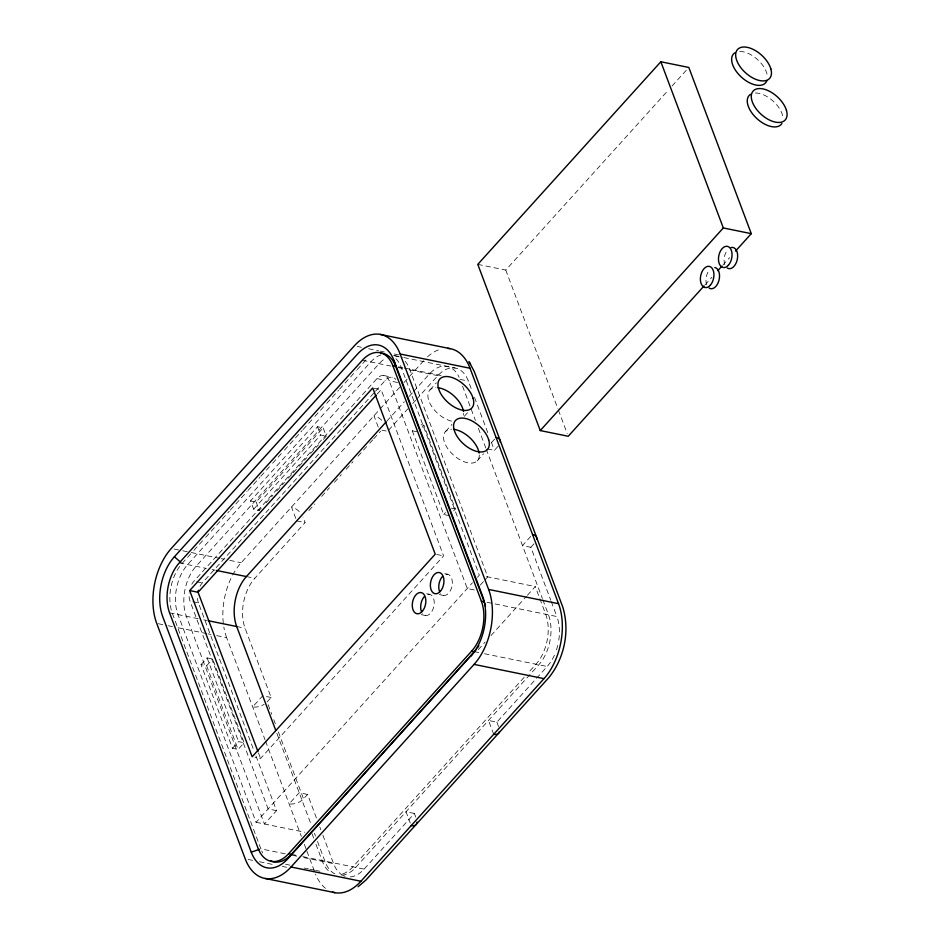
<?xml version="1.0" encoding="UTF-8"?>
<svg xmlns="http://www.w3.org/2000/svg" width="940" height="940" viewBox="0 0 940 940"><rect width="100%" height="100%" fill="white"/><g stroke="black" fill="none" stroke-linecap="round" stroke-linejoin="round"><path stroke-width="0.7" stroke-dasharray="4.7 3.53" d="M182.078 563.448L192.9 551.463M193.887 550.37L204.709 538.397M205.696 537.304L229.313 511.16M230.3 510.068L247.032 491.549M248.019 490.469L259.828 477.391M260.815 476.298L271.637 464.325M272.624 463.232L283.445 451.247M284.432 450.154L302.139 430.555M303.127 429.463L313.96 417.478M314.935 416.397L325.769 404.412M326.744 403.319L338.565 390.253M339.54 389.16L356.272 370.642M357.259 369.549L365.131 360.831A35.99 21.925 -78.5 0 1 368.41 357.694M261.203 508.188L259.264 510.338L253.659 509.198L250.545 500.879L317.555 426.713L323.149 427.853L326.274 436.172L322.385 440.461M250.545 500.879L256.138 502.019L323.149 427.853M253.659 509.198L320.669 435.02L326.274 436.172M397.573 382.486L389.184 380.771A14.394 8.765 -78.5 0 0 376.975 378.597L193.922 581.202A14.394 8.765 -78.5 0 0 190.714 586.454M266.055 502.806L272.858 495.286M276.736 490.986L284.514 482.385M288.392 478.084L292.281 473.784M293.245 472.714L298.109 467.333M299.073 466.264L306.839 457.663M310.729 453.362L318.495 444.761M200.02 586.207A14.394 8.765 -78.5 0 1 202.312 582.918L374.543 392.286M375.518 391.204L385.365 380.312A14.394 8.765 -78.5 0 1 395.893 379.49M377.198 394.036L381.135 389.677L443.61 555.869L260.545 758.486L254.952 757.334M232.65 575.069A53.991 32.877 -78.5 0 1 241.204 562.707L399.653 387.339M403.953 382.58L424.257 360.102M477.79 264.363L505.767 270.074L668.152 90.334M672.088 85.975L686.846 69.642M386.916 421.049L404.318 401.779M409.159 396.433L412.731 392.474M413.718 391.381L429.463 373.956A35.99 21.925 -78.5 0 1 459.12 377.281M308.896 510.549L314.794 504.028M321.668 496.426L329.517 487.731M334.429 482.291L341.302 474.688M346.214 469.248L353.088 461.646M357.999 456.217L368.797 444.256M369.772 443.175L372.722 439.908M373.709 438.827L380.582 431.213M267.101 701.933L271.131 697.48L245.093 628.237A35.99 21.925 -78.5 0 1 254.799 578.276L305.089 522.605L303.009 517.071M388.537 430.25L407.878 408.841M412.719 403.495L415.609 400.276M416.585 399.206L437.864 375.659A35.99 21.925 -78.5 0 1 468.39 381.099L471.962 390.605M429.98 389.912L436.383 382.827M201.042 664.58L207.082 657.906L212.675 659.046L244.142 742.753L238.102 749.439L232.509 748.299L201.042 664.58L206.636 665.72L238.102 749.439M449.32 515.649L443.727 514.509L412.261 430.802L413.988 428.887M206.636 665.72L212.675 659.046M422.166 427.171L423.893 425.256L455.36 508.975L453.632 510.878M445.595 431.46L451.999 424.375M464.337 416.291L467.991 412.237M491.514 442.564L496.085 437.5M477.203 460.87L483.606 453.785M487.425 448.921L494.416 450.342L498.435 445.889M232.509 748.299L238.549 741.613L244.142 742.753M443.727 514.509L445.454 512.606M705.035 284.855L711.921 277.23M722.743 265.245L729.64 257.619M380.994 354.885A35.99 21.925 -78.5 0 0 370.724 361.982L187.671 564.587A35.99 21.925 -78.5 0 0 177.966 614.548L256.056 822.289L472.456 582.777M477.367 577.336L479.341 575.151L401.251 367.411A35.99 21.925 -78.5 0 0 395.74 358.504M255.962 755.971L276.513 810.644L264.446 824.004L186.355 616.264A35.99 21.925 -78.5 0 1 196.061 566.291L379.114 363.686A35.99 21.925 -78.5 0 1 385.846 358.163M480.305 585.091L484.018 580.979M484.946 579.945L487.731 576.866L409.64 369.126A35.99 21.925 -78.5 0 0 404.13 360.22M530.689 536.47L522.464 545.576L530.853 547.292L550.758 600.249M307.568 794.429L299.179 792.714L289.12 803.853A10.798 6.145 -20.6 0 0 303.538 798.883L307.568 794.429L317.262 820.232M530.853 547.292L534.073 543.731M478.237 649.705L485.122 642.079M491.021 635.546L526.435 596.36M527.411 595.267L535.283 586.56L545.694 614.255A35.99 21.925 -78.5 0 1 535.988 664.216L528.115 672.934M524.179 677.293L352.935 866.833A35.99 21.925 -78.5 0 1 340.891 874.388M350.315 876.914A35.99 21.925 -78.5 0 0 364.121 869.112L414.411 813.452L416.079 817.882M493.7 734.305L488.495 720.451L496.884 722.167L535.577 679.35M536.54 678.28L547.174 666.507A35.99 21.925 -78.5 0 0 555.176 653.37M357.188 346.425L361.465 347.306M368.598 348.752L378.597 350.796M380.019 351.078L384.307 351.96M394.295 353.992L398.572 354.862M393.59 355.485L402.426 357.282M403.848 357.576L455.136 368.034M398.454 366.847L402.814 367.728M404.235 368.022L441.412 375.601M459.989 379.384L468.39 381.099M362.335 360.267L390.864 366.083M398.02 367.54L403.73 368.703M409.452 369.866L437.864 375.659M383.884 375.542L392.274 377.257M376.975 378.597L385.365 380.312M374.144 388.255L381.135 389.677M421.096 424.692L423.893 425.256M412.261 430.802L417.853 431.942M381.969 430.179L386.176 431.037M451.165 508.117L455.36 508.975M296.699 520.901L305.089 522.605M436.618 554.447L443.61 555.869M486.509 576.62L535.283 586.56M444.808 573.67L447.605 574.234M474.265 589.944L467.274 588.511L389.184 380.771M487.014 602.293L556.88 616.534A35.99 21.925 -78.5 0 1 558.348 642.643M439.297 594.573L443.492 595.431M426.713 593.704L429.51 594.28M174.135 549.042L181.267 550.488M182.689 550.781L189.833 552.238M191.255 552.532L219.796 558.348M221.229 558.642L224.084 559.218M229.783 560.381L241.204 562.707M179.282 562.872L206.377 568.406M212.099 569.57L214.954 570.145M246.409 576.561L254.799 578.276M421.19 614.619L425.385 615.477M196.719 581.778L202.312 582.918M474.453 651.678L478.742 652.548M484.464 653.723L547.174 666.507M192.829 601.764L198.422 602.904L253.906 750.508M169.576 612.845L198.105 618.661M203.827 619.824L206.683 620.4M236.704 626.522L245.093 628.237M158.143 623.69L166.709 625.441M168.131 625.735L172.42 626.604M178.13 627.767L206.671 633.584M208.093 633.877L210.948 634.453M216.658 635.616L226.646 637.661L264.998 739.674M271.131 697.48L262.73 695.776L252.672 706.904A10.798 6.145 -20.6 0 0 264.152 704.366M414.411 813.452L406.021 811.737L410.275 823.076M276.513 810.644L268.123 808.941L190.033 601.189A14.394 8.765 -78.5 0 1 189.128 592.976M256.056 822.289L304.819 832.241M291.4 854.284L297.181 855.471M302.833 856.622L364.121 869.112M285.231 853.814L260.874 848.855L172.373 613.409A35.99 21.925 -78.5 0 1 180.527 565.281M292.317 855.259L296.676 856.152M303.761 857.597L333.594 863.672A35.99 21.925 -78.5 0 0 341.995 874.87M285.56 864.248L289.908 865.141M304.149 868.043L308.496 868.924M309.859 869.206L314.219 870.087M315.582 870.37L319.929 871.251M248.066 859.43L253.776 860.593M259.487 861.757L273.763 864.659M282.317 866.41L286.606 867.279M505.767 270.074L557.902 408.794M558.419 410.169L567.196 433.516M474.512 397.385L488.295 434.045M491.35 442.2L494.416 450.342M551.275 601.6L556.88 616.534M462.551 386.176L475.429 420.45M478.366 428.264L486.027 448.639M486.238 449.203L542.368 598.533M542.827 599.767L548.49 614.831A35.99 21.925 -78.5 0 1 538.785 664.792L355.731 867.397A35.99 21.925 -78.5 0 1 340.174 875.222M496.884 722.167L498.976 727.701M378.233 427.089L373.967 415.762A10.798 5.957 42.1 0 1 382.803 421.402M317.555 426.713L320.669 435.02M295.759 518.375L291.494 507.048A10.798 5.957 42.1 0 1 301.176 513.757M256.138 502.019L259.264 510.338M319.812 827.012L320.834 829.738M322.878 835.167L333.594 863.672M268.123 704.671L271.719 714.224M273.775 719.688L275.314 723.788M278.393 731.978L303.538 798.883M276.842 733.294L311.422 825.308M314.395 833.216L315.511 836.165M317.485 841.429L325.205 861.968A35.99 21.925 -78.5 0 0 335.169 874M311.998 833.698L313.972 838.974M315.957 844.249L322.408 861.393A35.99 21.925 -78.5 0 0 330.81 872.59M265.503 741.037L301.364 836.436M304.337 844.355L306.464 850.019M306.91 851.193L314.63 871.744M258.488 752.987L260.545 758.486M207.082 657.906L238.549 741.613M557.749 645.404A35.99 21.925 -78.5 0 1 556.151 650.786M345.18 876.327A35.99 21.925 -78.5 0 1 343.558 875.704M724.822 264.739A10.798 6.58 -78.5 0 1 727.736 249.746M706.716 284.773A10.798 6.58 -78.5 0 1 709.63 269.792M739.745 51.453A21.596 11.926 42.1 0 1 766.1 71.275L766.817 73.344A21.596 11.926 42.1 0 1 767.275 75.341M755.361 93.001A21.596 11.926 42.1 0 1 781.716 112.823L782.444 114.903A21.596 11.926 42.1 0 1 783.055 118.781M262.742 852.909A35.99 21.925 -78.5 0 1 261.743 850.959M427.5 356.836A53.991 32.877 -78.5 0 1 439.662 349.469M226.646 637.661A53.991 32.877 -78.5 0 1 223.838 627.039M223.297 623.185A53.991 32.877 -78.5 0 1 232.027 576.244M325.522 888.323A53.991 32.877 -78.5 0 1 315.558 874.177M451.541 421.132A21.596 11.926 42.1 0 1 429.216 401.756L428.499 399.688A21.596 11.926 42.1 0 1 435.984 387.656M463.69 413.436A21.596 11.926 42.1 0 1 463.573 415.174M479.306 454.984A21.596 11.926 42.1 0 1 464.983 462.057A21.596 11.926 42.1 0 1 444.843 443.304L444.115 441.236A21.596 11.926 42.1 0 1 451.611 429.204M394.683 355.861A35.99 21.925 -78.5 0 1 399.688 357.094M198.422 602.904A14.394 8.765 -78.5 0 1 197.412 596.9M445.865 574.305A10.798 6.58 -78.5 0 1 451.705 587.359A10.798 6.58 -78.5 0 1 440.531 593.434M427.759 594.339A10.798 6.58 -78.5 0 1 433.599 607.405A10.798 6.58 -78.5 0 1 422.424 613.479"/><path stroke-width="1.41" d="M470.94 656.073A43.193 26.308 -78.5 0 0 482.584 596.125L394.083 360.678A43.193 26.308 -78.5 0 0 357.459 354.157L174.393 556.762A43.193 26.308 -78.5 0 0 162.749 616.722L251.25 852.169A43.193 26.308 -78.5 0 0 287.887 858.69L474.453 651.678A35.99 21.925 -78.5 0 0 475.993 649.846M735.538 251.086L751.283 233.661L688.82 67.457L660.843 61.758L477.79 264.363L540.253 430.567L568.23 436.266L704.048 285.936M189.692 590.579L372.745 387.962L435.22 554.165L252.155 756.77L189.692 590.579L198.082 592.282L257.971 751.612M198.082 592.282L376.212 395.117M275.808 730.556L236.704 626.522A35.99 21.925 -78.5 0 1 246.409 576.561L386.164 421.884M540.253 430.567L723.318 227.95L751.283 233.661M717.831 270.697L721.767 266.337M288.603 853.72L471.657 651.103A35.99 21.925 -78.5 0 0 481.362 601.142L392.861 365.695A35.99 21.925 -78.5 0 0 362.335 360.267L179.282 562.872A35.99 21.925 -78.5 0 0 169.576 612.845L258.065 848.28A35.99 21.925 -78.5 0 0 288.603 853.72L291.459 854.295M474.453 651.678L291.4 854.284A35.99 21.925 -78.5 0 1 270.826 860.887M291.012 866.997L474.065 664.392A53.991 32.877 -78.5 0 0 488.624 589.439L400.123 353.992A53.991 32.877 -78.5 0 0 354.333 345.849L171.28 548.455A53.991 32.877 -78.5 0 0 156.721 623.396L245.211 858.843A53.991 32.877 -78.5 0 0 291.012 866.997L360.937 881.25L543.99 678.645A53.991 32.877 -78.5 0 0 558.548 603.692L470.047 368.257A53.991 32.877 -78.5 0 0 447.605 348.364M358.093 886.737L365.954 880.028L549.007 677.423C564.564 658.047 570.039 630.646 562.719 606.864L474.218 371.418L469.413 362.394M251.25 852.169L259.499 849.325M380.242 334.405L450.166 348.658M400.123 353.992L470.047 368.257M392.861 365.695L395.658 366.271L484.159 601.718A35.99 21.925 -78.5 0 1 485.534 606.323M488.624 589.439L558.548 603.692M481.362 601.142L484.218 601.729M216.388 570.439L246.409 576.561M471.657 651.103L474.512 651.69M474.065 664.392L543.99 678.645M208.116 620.694L236.704 626.522M265.092 878.442L335.028 892.695M174.393 556.762L180.974 562.496M468.896 361.583L470.564 364.168M660.843 61.758L723.318 227.95M394.083 360.678L395.658 366.271A35.99 21.925 -78.5 0 0 380.688 353.017M496.085 437.5A10.798 6.145 -20.6 0 1 500.327 442.317M532.522 534.449A10.798 6.145 -20.6 0 1 536.775 539.266M417.055 822.042A10.798 5.957 42.1 0 1 411.227 825.59M499.41 731.625A10.798 5.957 42.1 0 1 493.7 734.305M731.167 247.525A10.798 6.58 -78.5 0 1 737.336 259.217A10.798 6.58 -78.5 0 1 727.196 267.994M714.811 267.5A10.798 6.58 -78.5 0 1 718.9 280.625A10.798 6.58 -78.5 0 1 709.089 288.039M766.934 80.558A21.596 11.926 42.1 0 1 750.895 83.437A21.596 11.926 42.1 0 1 732.977 65.565L732.248 63.485A21.596 11.926 42.1 0 1 734.916 52.769M781.892 123.504A21.596 11.926 42.1 0 1 765.383 124.468A21.596 11.926 42.1 0 1 748.593 107.113L747.864 105.033A21.596 11.926 42.1 0 1 750.531 94.317M478.86 645.709A35.99 21.925 -78.5 0 1 477.473 647.848M360.937 881.25A53.991 32.877 -78.5 0 1 332.513 892.084M437.946 387.75A21.596 11.926 42.1 0 1 462.351 407.478L463.068 409.546A21.596 11.926 42.1 0 1 463.514 411.544M453.562 429.298A21.596 11.926 42.1 0 1 477.966 449.026L478.683 451.094A21.596 11.926 42.1 0 1 479.142 453.092M197.835 592.459A14.394 8.765 -78.5 0 1 198.375 590.273M439.521 591.519A10.798 6.58 -78.5 0 1 442.423 576.526M421.414 611.552A10.798 6.58 -78.5 0 1 424.328 596.559M786.463 110.45L785.734 108.37A21.596 11.926 42.1 0 0 763.421 88.995A21.596 11.926 42.1 0 0 751.894 100.58L752.611 102.66A21.596 11.926 42.1 0 0 774.936 122.024A21.596 11.926 42.1 0 0 786.463 110.45M770.847 68.89L770.118 66.822A21.596 11.926 42.1 0 0 747.805 47.447A21.596 11.926 42.1 0 0 736.279 59.032L736.995 61.112A21.596 11.926 42.1 0 0 759.32 80.476A21.596 11.926 42.1 0 0 770.847 68.89M488.741 439.967L488.024 437.887A21.596 11.926 42.1 0 0 465.7 418.523A21.596 11.926 42.1 0 0 454.173 430.097L454.901 432.177A21.596 11.926 42.1 0 0 477.214 451.541A21.596 11.926 42.1 0 0 488.741 439.967M473.126 398.419L472.409 396.339A21.596 11.926 42.1 0 0 450.084 376.975A21.596 11.926 42.1 0 0 438.557 388.549L439.274 390.629A21.596 11.926 42.1 0 0 461.599 409.993A21.596 11.926 42.1 0 0 473.126 398.419M728.383 265.233A10.798 6.58 -78.5 0 0 728.923 246.985A10.798 6.58 -78.5 0 0 718.477 258.547A10.798 6.58 -78.5 0 0 728.383 265.233M710.276 285.267A10.798 6.58 -78.5 0 0 710.816 267.019A10.798 6.58 -78.5 0 0 700.37 278.581A10.798 6.58 -78.5 0 0 710.276 285.267M422.178 611.47A10.798 6.58 -78.5 0 0 422.718 593.222A10.798 6.58 -78.5 0 0 412.272 604.796A10.798 6.58 -78.5 0 0 422.178 611.47M440.284 591.436A10.798 6.58 -78.5 0 0 440.825 573.188A10.798 6.58 -78.5 0 0 430.367 584.751A10.798 6.58 -78.5 0 0 440.284 591.436"/></g></svg>
